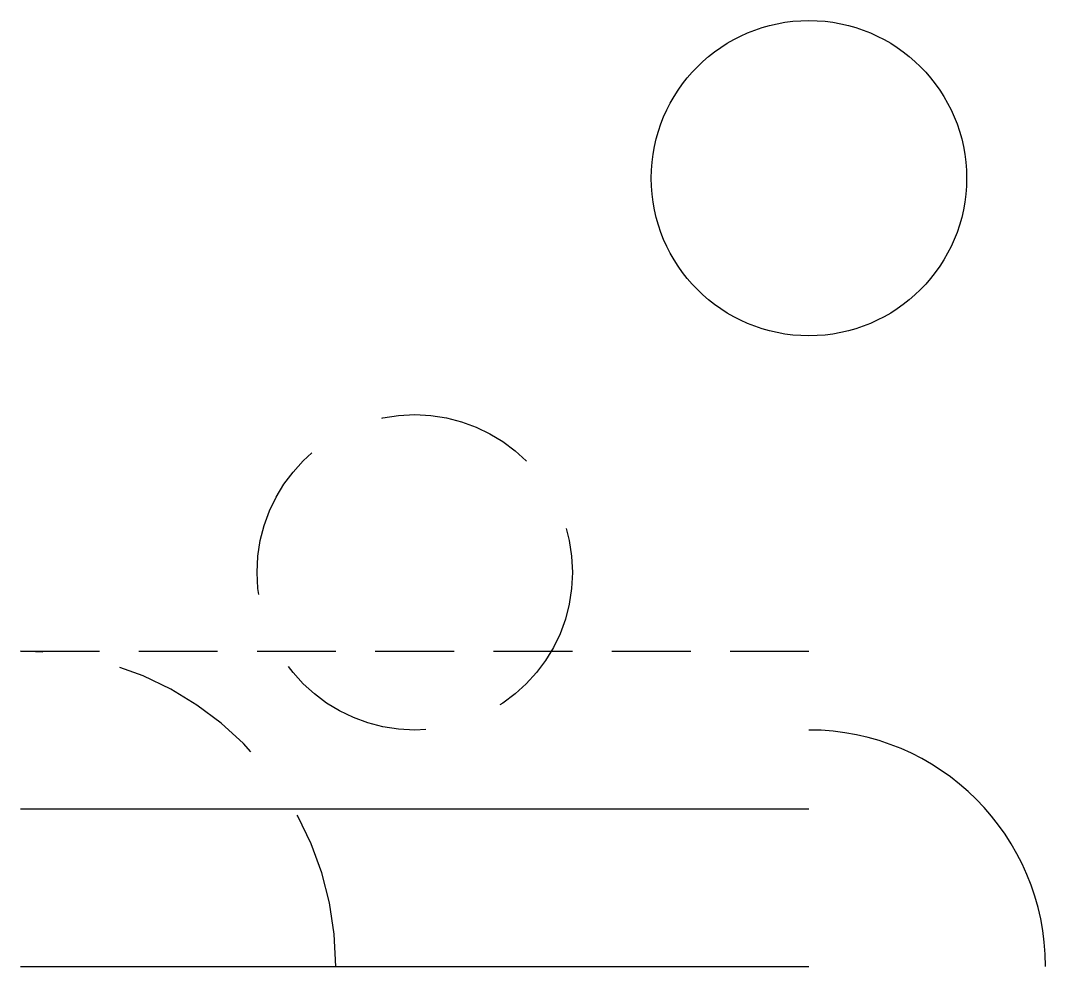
# Model space of a CAD drawing. Extents: x 0 to 13, y 0 to 12.
import ezdxf

# ---------------------------------------------------------------- set-up
doc = ezdxf.new("R2010")
doc.units = 0
doc.header["$LTSCALE"] = 2
doc.linetypes.add('DASHED', pattern=[1.5, 1, -0.5])
doc.layers.get('0').update_dxf_attribs({"linetype": 'CONTINUOUS'})
doc.layers.add('DETAIL', color=3, linetype='DASHED')

msp = doc.modelspace()

# ---------------------------------------------------------------- linework, layer by layer
for p, q in [((0, 2), (10, 2)), ((0, 0), (10, 0))]:
    msp.add_line(p, q)
at = {"layer": 'DETAIL', "color": 255, "linetype": 'DASHED', "ltscale": 0.5}
msp.add_line((0, 4), (10, 4), dxfattribs=at)
at = {"layer": 'DETAIL', "color": 0, "linetype": 'BYBLOCK'}
msp.add_circle((10, 10), 2, dxfattribs=at)
at = {"layer": 'DETAIL'}
msp.add_circle((5, 5), 2, dxfattribs=at)
msp.add_arc((0, 0), 4, 0, 90, dxfattribs=at)
at = {"layer": 'DETAIL', "color": 1, "linetype": 'CONTINUOUS', "ltscale": 2}
msp.add_arc((10, 0), 3, 0, 90, dxfattribs=at)

doc.saveas('drawing.dxf')
